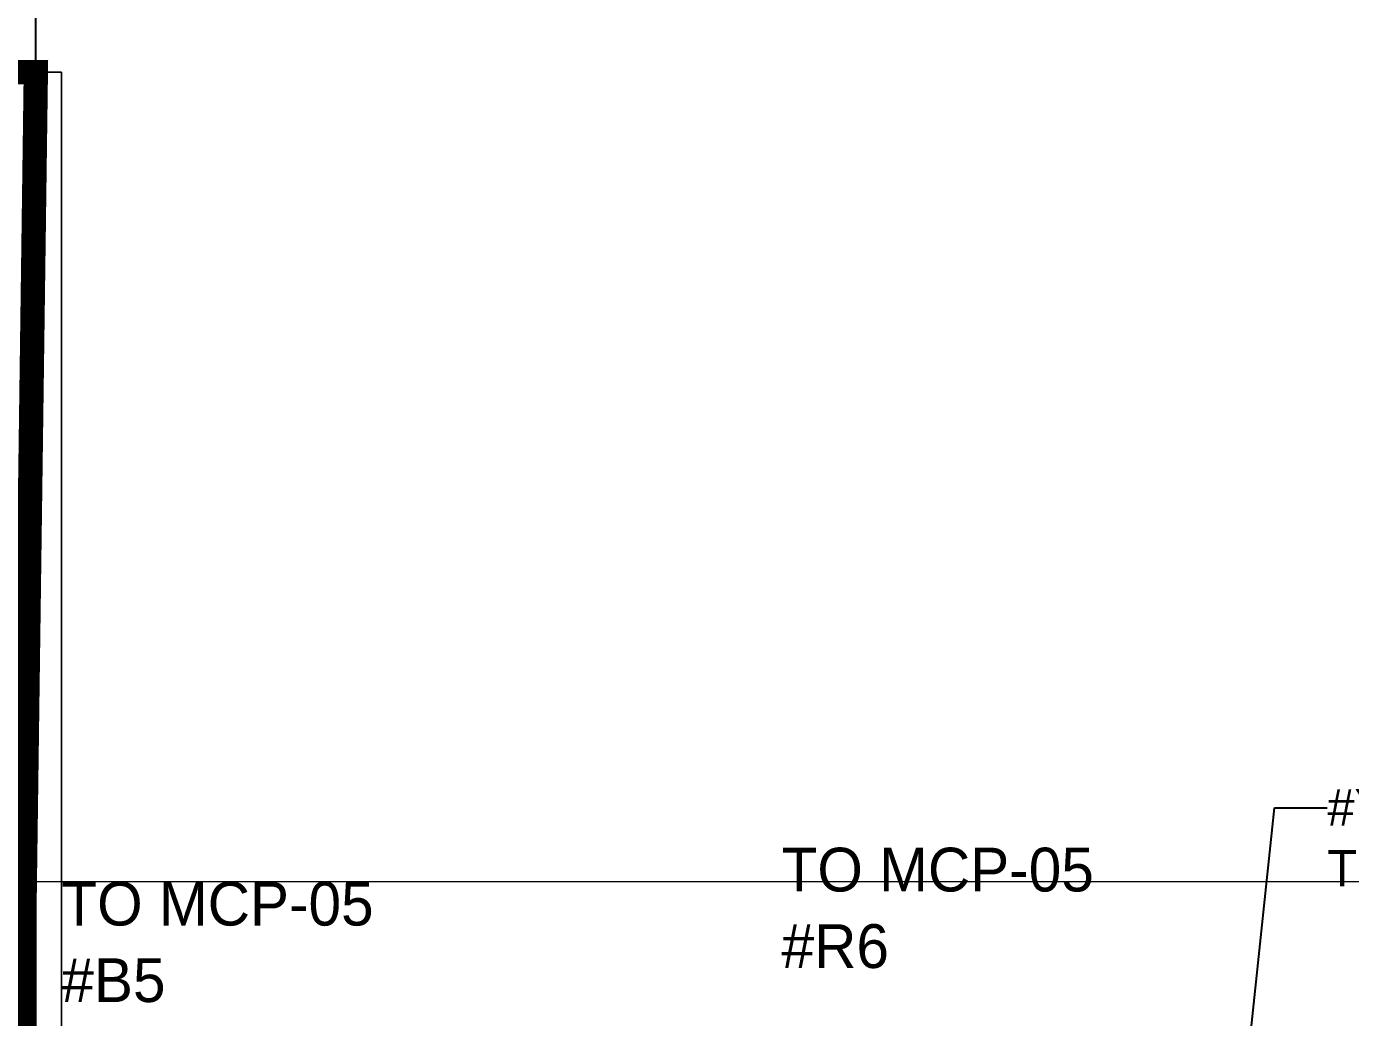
# Model space of a CAD drawing. Header units: metres. Extents: x 75097 to 220762, y -1557923 to -1361206.
# Drawn here: x 122725 to 128172, y -1424931 to -1420855 of the extents above; entities that cross this region are included whole.
import ezdxf
from ezdxf import colors
from ezdxf.entities.mleader import LeaderData, LeaderLine
from ezdxf.math import Vec2, Vec3

# ---------------------------------------------------------------- set-up
doc = ezdxf.new("R2010")
doc.units = ezdxf.units.M
doc.linetypes.add('DASHED2', pattern=[0.375, 0.25, -0.125])
doc.layers.get('0').update_dxf_attribs({"lineweight": 0})
doc.layers.add('A-100 - Copy$0$axes', color=8, linetype='Continuous')
for name, color, linetype, lineweight in [('A-100 - Copy$0$Medical Equipment and Furniture', 8, 'Continuous', 0), ('A-100 - Copy$0$Proj', 8, 'Continuous', 0), ('A-100 - Copy$0$Walls', 8, 'Continuous', 0)]:
    doc.layers.add(name, color=color, linetype=linetype, lineweight=lineweight)
for name, color, linetype, lineweight, true_color in [('E-POWR', 7, 'Continuous', 9, 0x4e7e3e), ('E-POWR-IDEN _1-100_', 7, 'Continuous', 9, 0x4e7e3e), ('EXF', 7, 'Continuous', 0, 0x4e7e3e)]:
    doc.layers.add(name, color=color, linetype=linetype, lineweight=lineweight, true_color=true_color)
doc.styles.add('Optima_5', font='', dxfattribs={"height": 3.001645})
doc.styles.get("Standard").update_dxf_attribs({"font": 'GOTHIC.TTF'})
doc.styles.get('Optima_5').set_extended_font_data('Optima')

# ---------------------------------------------------------------- blocks, each defined once
blk = doc.blocks.new('A-100 - Copy')
at = {"layer": 'A-100 - Copy$0$axes'}
blk.add_line((122763.3, -1477297.4, 0), (122763.3, -1387547.7, 0), dxfattribs=at)
at = {"layer": 'A-100 - Copy$0$Medical Equipment and Furniture', "elevation": 0}
blk.add_lwpolyline([(115563.3, -1421042.7), (122868.3, -1421042.7), (122868.3, -1426172.7), (159028.3, -1426172.7), (159136.2, -1440572.7), (159048.3, -1440572.7), (159048.3, -1440877.7)], dxfattribs=at)
at = {"layer": 'A-100 - Copy$0$Proj', "elevation": 2.4}
blk.add_lwpolyline([(157430.3, -1413062.7), (157430.3, -1424372.7), (116466.7, -1424372.7), (116466.7, -1413062.7)], close=True, dxfattribs=at)
at = {"layer": 'A-100 - Copy$0$Walls'}
for p, q in [((122868.3, -1421042.7, 0), (120425.6, -1421042.7, 0)), ((122868.3, -1426172.7, 2.4), (122868.3, -1421042.7, 2.4))]:
    blk.add_line(p, q, dxfattribs=at)

msp = doc.modelspace()

# ---------------------------------------------------------------- linework, layer by layer
at = {"layer": 'E-POWR', "color": 240, "linetype": 'DASHED2', "ltscale": 500, "true_color": 0xf10e52, "const_width": 100, "elevation": 0}
msp.add_lwpolyline([(115314.3, -1421042.7), (122763.3, -1421042.7), (122643.3, -1429852.7), (109455, -1429732.3), (109455, -1447867.7), (115125.3, -1447867.7), (115013.3, -1454972.7), (147820.4, -1454991.2)], dxfattribs=at)

# ---------------------------------------------------------------- texts
at = {"layer": 'E-POWR-IDEN _1-100_', "char_height": 180.1, "width": 2475.925, "attachment_point": 1, "rotation": 360, "line_spacing_factor": 1.047943, "style": 'Optima_5'}
for s, insert in [('TO MCP-05 \\P#R6', (125831.1, -1424232.6, 2.4)), ('TO MCP-05 \\P#B5', (122868.3, -1424372.7, 2.4))]:
    msp.add_mtext(s, dxfattribs=dict(at, insert=insert))

# ---------------------------------------------------------------- leaders
at = {"layer": 'EXF', "color": 85}
ml = msp.add_multileader_mtext('Standard', dxfattribs=at)
ml.set_content('#Y6\\PTO PP-05', color=85)
ml.set_leader_properties()
ml.build(insert=Vec2(0, 0))
ml.multileader.update_dxf_attribs({"text_right_attachment_type": 6, "dogleg_length": 0.36, "arrow_head_size": 200})
ctx = ml.context
ctx.base_point, ctx.char_height, ctx.arrow_head_size, ctx.landing_gap_size, ctx.plane_origin = Vec3(128076.2, -1424068.6, 0), 150, 200, 0.09, Vec3(128888.7, -1428242.8, 0)
ctx.right_attachment = 6
notes = []
notes.append((ctx, [(0, (1, 1, 0), (127858.6, -1424068.6, 0), (1, 0), 217.6, [(0, [(127589.7, -1426617.7, 0)], 0, [])])]))
ctx.mtext.insert, ctx.mtext.width, ctx.mtext.flow_direction = Vec3(128076.3, -1423991.7, 0), 1252.001, 5
for ctx, leaders in notes:
    for number, flags, end, landing, length, lines in leaders:
        leader = LeaderData()
        leader.index, (leader.has_last_leader_line, leader.has_dogleg_vector, leader.attachment_direction) = number, flags
        leader.last_leader_point, leader.dogleg_vector, leader.dogleg_length = Vec3(end), Vec3(landing), length
        for number, points, colour, breaks in lines:
            line = LeaderLine()
            line.index, line.vertices, line.color, line.breaks = number, Vec3.list(points), colors.encode_raw_color(colour), breaks
            leader.lines.append(line)
        ctx.leaders.append(leader)

# ---------------------------------------------------------------- next in the draw order: block references
msp.add_blockref('A-100 - Copy', (0, 0))

doc.saveas('drawing.dxf')
